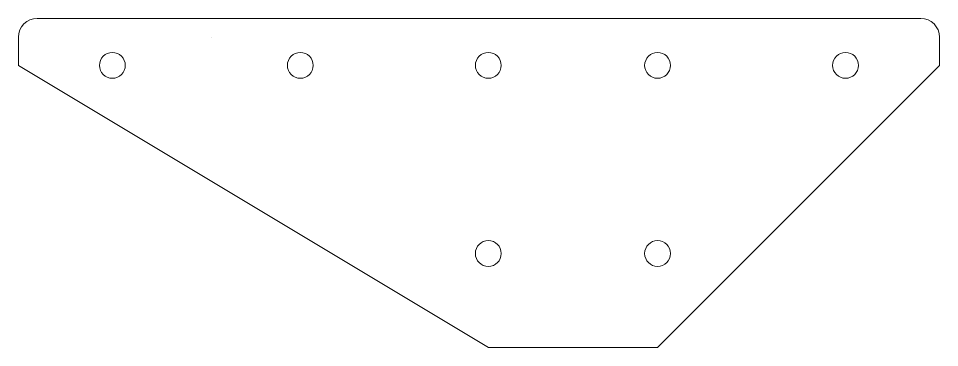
# Model space of a CAD drawing. Header units: inches. Extents: x 52 to 248, y 114 to 183.
import ezdxf

# ---------------------------------------------------------------- set-up
doc = ezdxf.new("R2010")
doc.units = ezdxf.units.IN
doc.header["$MEASUREMENT"] = 0
doc.layers.add('Layer 2', color=7, linetype='Continuous')

# ---------------------------------------------------------------- blocks, each defined once
blk = doc.blocks.new('block 2')
at = {"layer": 'Layer 2', "color": 179, "lineweight": 9, "true_color": 0x231f20}
for points in [[(55.99, 183.49), (243.99, 183.49)], [(51.99, 179.49), (51.99, 173.49), (151.99, 113.51)], [(92.98, 179.49), (92.98, 179.49)], [(247.99, 179.49), (247.99, 173.49), (187.99, 113.51)], [(248.01, 179.49), (248.01, 179.49)], [(151.99, 113.51), (187.99, 113.51)]]:
    blk.add_lwpolyline(points, dxfattribs=at)
for points in [[(51.99, 179.49), (51.99, 181.7), (53.79, 183.49), (55.99, 183.49)], [(247.99, 179.49), (247.99, 181.7), (246.2, 183.49), (243.99, 183.49)]]:
    blk.add_open_spline(points, degree=3, dxfattribs=at)
for points in [[(69.23, 173.51), (69.23, 171.99), (70.47, 170.76), (71.98, 170.76), (73.5, 170.76), (74.73, 171.99), (74.73, 173.51), (74.73, 175.03), (73.5, 176.26), (71.98, 176.26), (70.47, 176.26), (69.23, 175.03), (69.23, 173.51)], [(109.23, 173.51), (109.23, 171.99), (110.47, 170.76), (111.98, 170.76), (113.5, 170.76), (114.73, 171.99), (114.73, 173.51), (114.73, 175.03), (113.5, 176.26), (111.98, 176.26), (110.47, 176.26), (109.23, 175.03), (109.23, 173.51)], [(149.23, 173.51), (149.23, 171.99), (150.47, 170.76), (151.98, 170.76), (153.5, 170.76), (154.73, 171.99), (154.73, 173.51), (154.73, 175.03), (153.5, 176.26), (151.98, 176.26), (150.47, 176.26), (149.23, 175.03), (149.23, 173.51)], [(190.75, 173.51), (190.75, 171.99), (189.52, 170.76), (188, 170.76), (186.48, 170.76), (185.25, 171.99), (185.25, 173.51), (185.25, 175.03), (186.48, 176.26), (188, 176.26), (189.52, 176.26), (190.75, 175.03), (190.75, 173.51)], [(230.75, 173.51), (230.75, 171.99), (229.52, 170.76), (228, 170.76), (226.48, 170.76), (225.25, 171.99), (225.25, 173.51), (225.25, 175.03), (226.48, 176.26), (228, 176.26), (229.52, 176.26), (230.75, 175.03), (230.75, 173.51)], [(149.23, 133.51), (149.23, 131.99), (150.47, 130.76), (151.98, 130.76), (153.5, 130.76), (154.73, 131.99), (154.73, 133.51), (154.73, 135.03), (153.5, 136.26), (151.98, 136.26), (150.47, 136.26), (149.23, 135.03), (149.23, 133.51)], [(190.75, 133.51), (190.75, 131.99), (189.52, 130.76), (188, 130.76), (186.48, 130.76), (185.25, 131.99), (185.25, 133.51), (185.25, 135.03), (186.48, 136.26), (188, 136.26), (189.52, 136.26), (190.75, 135.03), (190.75, 133.51)]]:
    blk.add_open_spline(points, degree=3, knots=[0, 0, 0, 0, 1, 1, 1, 2, 2, 2, 3, 3, 3, 4, 4, 4, 4], dxfattribs=at)

msp = doc.modelspace()

# ---------------------------------------------------------------- block references
at = {"layer": 'Layer 2'}
msp.add_blockref('block 2', (0, 0), dxfattribs=at)

doc.saveas('drawing.dxf')
